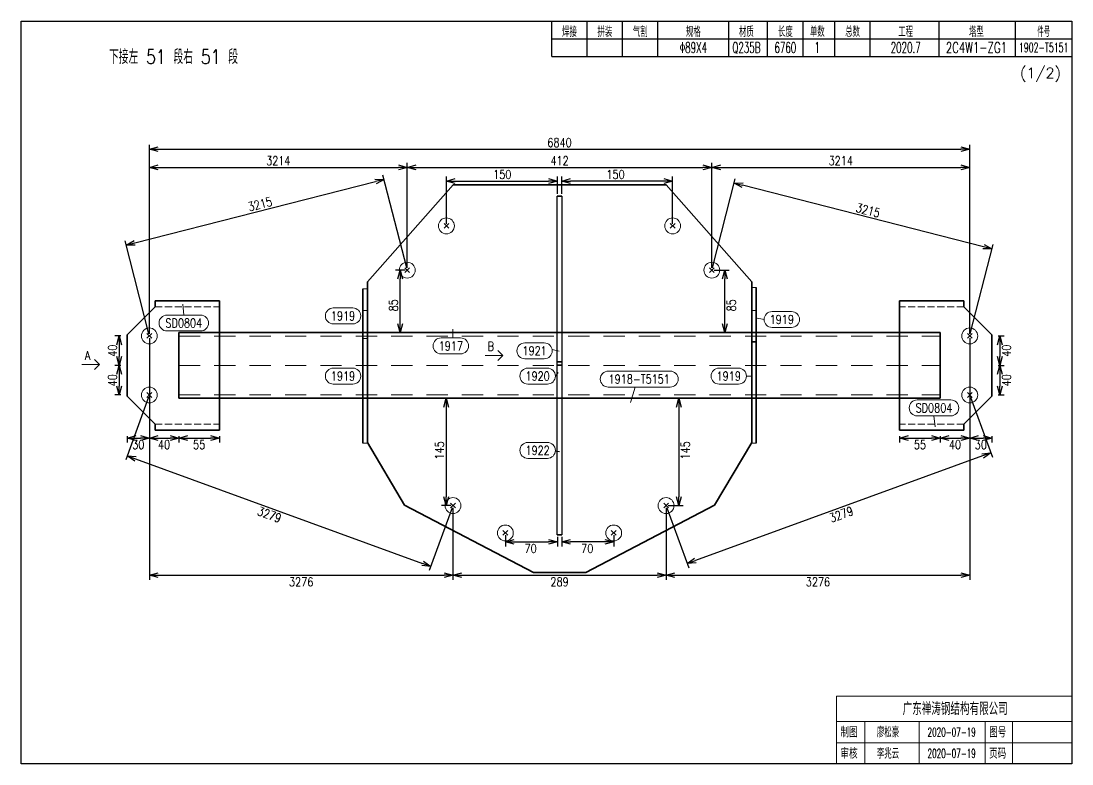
# Model space of a CAD drawing. Extents: x 154981 to 165753, y -86801 to -82885.
# Drawn here: x 156707.1 to 157004.1, y -84356.7 to -84146.7 of the extents above; entities that cross this region are included whole.
import ezdxf
from ezdxf.enums import TextEntityAlignment as Align

# ---------------------------------------------------------------- set-up
doc = ezdxf.new("R2010")
doc.units = 0
doc.header["$MEASUREMENT"] = 0
doc.linetypes.add('虚线', pattern=[2.75, 2, -0.75])
doc.linetypes.add('长虚线', pattern=[10, 6, -4])
doc.layers.get('0').update_dxf_attribs({"linetype": 'CONTINUOUS', "lineweight": 25})
doc.layers.get('Defpoints').update_dxf_attribs({"linetype": 'CONTINUOUS'})
doc.layers.add('4', color=7, linetype='CONTINUOUS', lineweight=25)
doc.layers.add('5', color=7, linetype='CONTINUOUS', lineweight=25)
doc.styles.add('DimFont', font='simplex.shx', dxfattribs={"width": 0.8, "bigfont": 'gbhzfs.shx'})
doc.styles.get("Standard").update_dxf_attribs({"font": 'simplex.shx', "width": 0.7, "height": 3, "bigfont": 'gbhzfs.shx'})
doc.dimstyles.new('DHDxfDimStyleOpen30', dxfattribs={"dimtxt": 2.5, "dimasz": 2.5, "dimexe": 1.25, "dimexo": 0.625, "dimtad": 2, "dimtxsty": 'DimFont', "dimblk": 'OPEN30', "dimblk1": 'OPEN30', "dimblk2": 'OPEN30', "dimcen": 2.5, "dimadec": 0, "dimazin": 0, "dimtfac": 1, "dimtmove": 0, "dimatfit": 3, "dimfxl": 0, "dimarcsym": 0})

# ---------------------------------------------------------------- blocks, each defined once
blk = doc.blocks.new('_OPEN30')
at = {"color": 0, "linetype": 'ByBlock', "lineweight": -2}
for p, q in [((-1, 0.27), (0, 0)), ((0, 0), (-1, -0.27)), ((0, 0), (-1, 0))]:
    blk.add_line(p, q, dxfattribs=at)
blk = doc.blocks.new('*D266')
at = {"layer": '5', "color": 3, "linetype": 'Continuous', "lineweight": -2}
for p, q in [((156859.93, -84292.51), (156859.93, -84295.15)), ((156872.11, -84293.9), (156862.43, -84293.9)), ((156874.61, -84291.99), (156874.61, -84295.15))]:
    blk.add_line(p, q, dxfattribs=at)
at = {"layer": 'Defpoints', "color": 0, "linetype": 'Continuous'}
for p in [(156874.61, -84291.36), (156859.93, -84291.89), (156859.93, -84293.9)]:
    blk.add_point(p, dxfattribs=at)
at = {"layer": '5', "color": 3, "linetype": 'Continuous', "lineweight": -2, "xscale": 2.5, "yscale": 2.5, "zscale": 2.5, "rotation": 180}
blk.add_blockref('_OPEN30', (156859.93, -84293.9), dxfattribs=at)
at = {"layer": '5', "color": 3, "linetype": 'Continuous', "lineweight": -2, "xscale": 2.5, "yscale": 2.5, "zscale": 2.5}
blk.add_blockref('_OPEN30', (156874.61, -84293.9), dxfattribs=at)
at = {"layer": '5', "color": 6, "linetype": 'Continuous', "lineweight": 18, "insert": (156867.12, -84295.78), "char_height": 2.5, "attachment_point": 5, "line_spacing_factor": 0.6, "style": 'DimFont'}
blk.add_mtext('70', dxfattribs=at)
blk = doc.blocks.new('*D267')
at = {"layer": '5', "color": 3, "linetype": 'Continuous', "lineweight": -2}
for p, q in [((156843.99, -84291.99), (156843.99, -84295.15)), ((156846.49, -84293.9), (156856.18, -84293.9)), ((156858.68, -84292.51), (156858.68, -84295.15))]:
    blk.add_line(p, q, dxfattribs=at)
at = {"layer": 'Defpoints', "color": 0, "linetype": 'Continuous'}
for p in [(156843.99, -84291.36), (156858.68, -84291.89), (156858.68, -84293.9)]:
    blk.add_point(p, dxfattribs=at)
at = {"layer": '5', "color": 3, "linetype": 'Continuous', "lineweight": -2, "xscale": 2.5, "yscale": 2.5, "zscale": 2.5, "rotation": 180}
blk.add_blockref('_OPEN30', (156843.99, -84293.9), dxfattribs=at)
at = {"layer": '5', "color": 3, "linetype": 'Continuous', "lineweight": -2, "xscale": 2.5, "yscale": 2.5, "zscale": 2.5}
blk.add_blockref('_OPEN30', (156858.68, -84293.9), dxfattribs=at)
at = {"layer": '5', "color": 6, "linetype": 'Continuous', "lineweight": 18, "insert": (156851.12, -84295.78), "char_height": 2.5, "attachment_point": 5, "line_spacing_factor": 0.6, "style": 'DimFont'}
blk.add_mtext('70', dxfattribs=at)
blk = doc.blocks.new('*D268')
at = {"layer": '5', "color": 3, "linetype": 'Continuous', "lineweight": -2}
for p, q in [((156859.93, -84195.54), (156859.93, -84190.65)), ((156888.77, -84191.9), (156862.43, -84191.9)), ((156891.27, -84203.95), (156891.27, -84190.65))]:
    blk.add_line(p, q, dxfattribs=at)
at = {"layer": 'Defpoints', "color": 0, "linetype": 'Continuous'}
for p in [(156859.93, -84191.9), (156859.93, -84196.17), (156891.27, -84204.58)]:
    blk.add_point(p, dxfattribs=at)
at = {"layer": '5', "color": 3, "linetype": 'Continuous', "lineweight": -2, "xscale": 2.5, "yscale": 2.5, "zscale": 2.5, "rotation": 180}
blk.add_blockref('_OPEN30', (156859.93, -84191.9), dxfattribs=at)
at = {"layer": '5', "color": 3, "linetype": 'Continuous', "lineweight": -2, "xscale": 2.5, "yscale": 2.5, "zscale": 2.5}
blk.add_blockref('_OPEN30', (156891.27, -84191.9), dxfattribs=at)
at = {"layer": '5', "color": 6, "linetype": 'Continuous', "lineweight": 18, "insert": (156875.12, -84190.03), "char_height": 2.5, "attachment_point": 5, "line_spacing_factor": 0.6, "style": 'DimFont'}
blk.add_mtext('150', dxfattribs=at)
blk = doc.blocks.new('*D269')
at = {"layer": '5', "color": 3, "linetype": 'Continuous', "lineweight": -2}
for p, q in [((156827.33, -84203.95), (156827.33, -84190.65)), ((156829.83, -84191.9), (156856.18, -84191.9)), ((156858.68, -84195.54), (156858.68, -84190.65))]:
    blk.add_line(p, q, dxfattribs=at)
at = {"layer": 'Defpoints', "color": 0, "linetype": 'Continuous'}
for p in [(156858.68, -84191.9), (156858.68, -84196.17), (156827.33, -84204.58)]:
    blk.add_point(p, dxfattribs=at)
at = {"layer": '5', "color": 3, "linetype": 'Continuous', "lineweight": -2, "xscale": 2.5, "yscale": 2.5, "zscale": 2.5, "rotation": 180}
blk.add_blockref('_OPEN30', (156827.33, -84191.9), dxfattribs=at)
at = {"layer": '5', "color": 3, "linetype": 'Continuous', "lineweight": -2, "xscale": 2.5, "yscale": 2.5, "zscale": 2.5}
blk.add_blockref('_OPEN30', (156858.68, -84191.9), dxfattribs=at)
at = {"layer": '5', "color": 6, "linetype": 'Continuous', "lineweight": 18, "insert": (156843.12, -84190.03), "char_height": 2.5, "attachment_point": 5, "line_spacing_factor": 0.6, "style": 'DimFont'}
blk.add_mtext('150', dxfattribs=at)
blk = doc.blocks.new('*D270')
at = {"layer": '5', "color": 3, "linetype": 'Continuous', "lineweight": -2}
for p, q in [((156902.34, -84216.46), (156902.34, -84186.78)), ((156975.22, -84235.05), (156975.22, -84186.78)), ((156904.84, -84188.03), (156972.72, -84188.03))]:
    blk.add_line(p, q, dxfattribs=at)
at = {"layer": 'Defpoints', "color": 0, "linetype": 'Continuous'}
for p in [(156975.22, -84188.03), (156902.34, -84217.08), (156975.22, -84235.68)]:
    blk.add_point(p, dxfattribs=at)
at = {"layer": '5', "color": 3, "linetype": 'Continuous', "lineweight": -2, "xscale": 2.5, "yscale": 2.5, "zscale": 2.5, "rotation": 180}
blk.add_blockref('_OPEN30', (156902.34, -84188.03), dxfattribs=at)
at = {"layer": '5', "color": 3, "linetype": 'Continuous', "lineweight": -2, "xscale": 2.5, "yscale": 2.5, "zscale": 2.5}
blk.add_blockref('_OPEN30', (156975.22, -84188.03), dxfattribs=at)
at = {"layer": '5', "color": 6, "linetype": 'Continuous', "lineweight": 18, "insert": (156938.78, -84186.15), "char_height": 2.5, "attachment_point": 5, "line_spacing_factor": 0.6, "style": 'DimFont'}
blk.add_mtext('3214', dxfattribs=at)
blk = doc.blocks.new('*D271')
at = {"layer": '5', "color": 3, "linetype": 'Continuous', "lineweight": -2}
for p, q in [((156816.26, -84216.46), (156816.26, -84186.78)), ((156902.34, -84216.46), (156902.34, -84186.78)), ((156818.76, -84188.03), (156899.84, -84188.03))]:
    blk.add_line(p, q, dxfattribs=at)
at = {"layer": 'Defpoints', "color": 0, "linetype": 'Continuous'}
for p in [(156902.34, -84188.03), (156816.26, -84217.08), (156902.34, -84217.08)]:
    blk.add_point(p, dxfattribs=at)
at = {"layer": '5', "color": 3, "linetype": 'Continuous', "lineweight": -2, "xscale": 2.5, "yscale": 2.5, "zscale": 2.5, "rotation": 180}
blk.add_blockref('_OPEN30', (156816.26, -84188.03), dxfattribs=at)
at = {"layer": '5', "color": 3, "linetype": 'Continuous', "lineweight": -2, "xscale": 2.5, "yscale": 2.5, "zscale": 2.5}
blk.add_blockref('_OPEN30', (156902.34, -84188.03), dxfattribs=at)
at = {"layer": '5', "color": 6, "linetype": 'Continuous', "lineweight": 18, "insert": (156859.3, -84186.15), "char_height": 2.5, "attachment_point": 5, "line_spacing_factor": 0.6, "style": 'DimFont'}
blk.add_mtext('412', dxfattribs=at)
blk = doc.blocks.new('*D272')
at = {"layer": '5', "color": 3, "linetype": 'Continuous', "lineweight": -2}
for p, q in [((156743.38, -84235.05), (156743.38, -84186.78)), ((156816.26, -84216.46), (156816.26, -84186.78)), ((156745.88, -84188.03), (156813.76, -84188.03))]:
    blk.add_line(p, q, dxfattribs=at)
at = {"layer": 'Defpoints', "color": 0, "linetype": 'Continuous'}
for p in [(156816.26, -84188.03), (156816.26, -84217.08), (156743.38, -84235.68)]:
    blk.add_point(p, dxfattribs=at)
at = {"layer": '5', "color": 3, "linetype": 'Continuous', "lineweight": -2, "xscale": 2.5, "yscale": 2.5, "zscale": 2.5, "rotation": 180}
blk.add_blockref('_OPEN30', (156743.38, -84188.03), dxfattribs=at)
at = {"layer": '5', "color": 3, "linetype": 'Continuous', "lineweight": -2, "xscale": 2.5, "yscale": 2.5, "zscale": 2.5}
blk.add_blockref('_OPEN30', (156816.26, -84188.03), dxfattribs=at)
at = {"layer": '5', "color": 6, "linetype": 'Continuous', "lineweight": 18, "insert": (156779.82, -84186.15), "char_height": 2.5, "attachment_point": 5, "line_spacing_factor": 0.6, "style": 'DimFont'}
blk.add_mtext('3214', dxfattribs=at)
blk = doc.blocks.new('*D273')
at = {"layer": '5', "color": 3, "linetype": 'Continuous', "lineweight": -2}
for p, q in [((156975.22, -84236.3), (156975.22, -84304.57)), ((156889.41, -84284.26), (156889.41, -84304.57)), ((156891.91, -84303.32), (156972.72, -84303.32))]:
    blk.add_line(p, q, dxfattribs=at)
at = {"layer": 'Defpoints', "color": 0, "linetype": 'Continuous'}
for p in [(156975.22, -84235.68), (156889.41, -84283.63), (156975.22, -84303.32)]:
    blk.add_point(p, dxfattribs=at)
at = {"layer": '5', "color": 3, "linetype": 'Continuous', "lineweight": -2, "xscale": 2.5, "yscale": 2.5, "zscale": 2.5, "rotation": 180}
blk.add_blockref('_OPEN30', (156889.41, -84303.32), dxfattribs=at)
at = {"layer": '5', "color": 3, "linetype": 'Continuous', "lineweight": -2, "xscale": 2.5, "yscale": 2.5, "zscale": 2.5}
blk.add_blockref('_OPEN30', (156975.22, -84303.32), dxfattribs=at)
at = {"layer": '5', "color": 6, "linetype": 'Continuous', "lineweight": 18, "insert": (156932.32, -84305.19), "char_height": 2.5, "attachment_point": 5, "line_spacing_factor": 0.6, "style": 'DimFont'}
blk.add_mtext('3276', dxfattribs=at)
blk = doc.blocks.new('*D274')
at = {"layer": '5', "color": 3, "linetype": 'Continuous', "lineweight": -2}
for p, q in [((156829.19, -84284.26), (156829.19, -84304.57)), ((156889.41, -84284.26), (156889.41, -84304.57)), ((156831.69, -84303.32), (156886.91, -84303.32))]:
    blk.add_line(p, q, dxfattribs=at)
at = {"layer": 'Defpoints', "color": 0, "linetype": 'Continuous'}
for p in [(156829.19, -84283.63), (156889.41, -84283.63), (156889.41, -84303.32)]:
    blk.add_point(p, dxfattribs=at)
at = {"layer": '5', "color": 3, "linetype": 'Continuous', "lineweight": -2, "xscale": 2.5, "yscale": 2.5, "zscale": 2.5, "rotation": 180}
blk.add_blockref('_OPEN30', (156829.19, -84303.32), dxfattribs=at)
at = {"layer": '5', "color": 3, "linetype": 'Continuous', "lineweight": -2, "xscale": 2.5, "yscale": 2.5, "zscale": 2.5}
blk.add_blockref('_OPEN30', (156889.41, -84303.32), dxfattribs=at)
at = {"layer": '5', "color": 6, "linetype": 'Continuous', "lineweight": 18, "insert": (156859.3, -84305.19), "char_height": 2.5, "attachment_point": 5, "line_spacing_factor": 0.6, "style": 'DimFont'}
blk.add_mtext('289', dxfattribs=at)
blk = doc.blocks.new('*D275')
at = {"layer": '5', "color": 3, "linetype": 'Continuous', "lineweight": -2}
for p, q in [((156743.38, -84236.3), (156743.38, -84304.57)), ((156829.19, -84284.26), (156829.19, -84304.57)), ((156745.88, -84303.32), (156826.69, -84303.32))]:
    blk.add_line(p, q, dxfattribs=at)
at = {"layer": 'Defpoints', "color": 0, "linetype": 'Continuous'}
for p in [(156743.38, -84235.68), (156829.19, -84283.63), (156829.19, -84303.32)]:
    blk.add_point(p, dxfattribs=at)
at = {"layer": '5', "color": 3, "linetype": 'Continuous', "lineweight": -2, "xscale": 2.5, "yscale": 2.5, "zscale": 2.5, "rotation": 180}
blk.add_blockref('_OPEN30', (156743.38, -84303.32), dxfattribs=at)
at = {"layer": '5', "color": 3, "linetype": 'Continuous', "lineweight": -2, "xscale": 2.5, "yscale": 2.5, "zscale": 2.5}
blk.add_blockref('_OPEN30', (156829.19, -84303.32), dxfattribs=at)
at = {"layer": '5', "color": 6, "linetype": 'Continuous', "lineweight": 18, "insert": (156786.29, -84305.19), "char_height": 2.5, "attachment_point": 5, "line_spacing_factor": 0.6, "style": 'DimFont'}
blk.add_mtext('3276', dxfattribs=at)
blk = doc.blocks.new('*D276')
at = {"layer": '5', "color": 3, "linetype": 'Continuous', "lineweight": -2}
for p, q in [((156743.38, -84235.05), (156743.38, -84181.65)), ((156975.22, -84235.05), (156975.22, -84181.65)), ((156745.88, -84182.9), (156972.72, -84182.9))]:
    blk.add_line(p, q, dxfattribs=at)
at = {"layer": 'Defpoints', "color": 0, "linetype": 'Continuous'}
for p in [(156975.22, -84182.9), (156743.38, -84235.68), (156975.22, -84235.68)]:
    blk.add_point(p, dxfattribs=at)
at = {"layer": '5', "color": 3, "linetype": 'Continuous', "lineweight": -2, "xscale": 2.5, "yscale": 2.5, "zscale": 2.5, "rotation": 180}
blk.add_blockref('_OPEN30', (156743.38, -84182.9), dxfattribs=at)
at = {"layer": '5', "color": 3, "linetype": 'Continuous', "lineweight": -2, "xscale": 2.5, "yscale": 2.5, "zscale": 2.5}
blk.add_blockref('_OPEN30', (156975.22, -84182.9), dxfattribs=at)
at = {"layer": '5', "color": 6, "linetype": 'Continuous', "lineweight": 18, "insert": (156859.3, -84181.03), "char_height": 2.5, "attachment_point": 5, "line_spacing_factor": 0.6, "style": 'DimFont'}
blk.add_mtext('6840', dxfattribs=at)
blk = doc.blocks.new('*D277')
at = {"layer": '5', "color": 3, "linetype": 'Continuous', "lineweight": -2}
for p, q in [((156902.97, -84217.08), (156907.24, -84217.08)), ((156905.99, -84232.24), (156905.99, -84219.58)), ((156902.97, -84234.74), (156907.24, -84234.74))]:
    blk.add_line(p, q, dxfattribs=at)
at = {"layer": 'Defpoints', "color": 0, "linetype": 'Continuous'}
for p in [(156902.34, -84217.08), (156905.99, -84217.08), (156902.34, -84234.74)]:
    blk.add_point(p, dxfattribs=at)
at = {"layer": '5', "color": 3, "linetype": 'Continuous', "lineweight": -2, "xscale": 2.5, "yscale": 2.5, "zscale": 2.5}
for p, rotation in [((156905.99, -84217.08), 90), ((156905.99, -84234.74), 270)]:
    blk.add_blockref('_OPEN30', p, dxfattribs=dict(at, rotation=rotation))
at = {"layer": '5', "color": 6, "linetype": 'Continuous', "lineweight": 18, "insert": (156907.87, -84227.03), "char_height": 2.5, "attachment_point": 5, "rotation": 90, "line_spacing_factor": 0.6, "style": 'DimFont'}
blk.add_mtext('85', dxfattribs=at)
blk = doc.blocks.new('*D278')
at = {"layer": '5', "color": 3, "linetype": 'Continuous', "lineweight": -2}
for p, q in [((156815.64, -84217.08), (156812.99, -84217.08)), ((156814.24, -84232.24), (156814.24, -84219.58)), ((156815.64, -84234.74), (156812.99, -84234.74))]:
    blk.add_line(p, q, dxfattribs=at)
at = {"layer": 'Defpoints', "color": 0, "linetype": 'Continuous'}
for p in [(156814.24, -84217.08), (156816.26, -84217.08), (156816.26, -84234.74)]:
    blk.add_point(p, dxfattribs=at)
at = {"layer": '5', "color": 3, "linetype": 'Continuous', "lineweight": -2, "xscale": 2.5, "yscale": 2.5, "zscale": 2.5}
for p, rotation in [((156814.24, -84217.08), 90), ((156814.24, -84234.74), 270)]:
    blk.add_blockref('_OPEN30', p, dxfattribs=dict(at, rotation=rotation))
at = {"layer": '5', "color": 6, "linetype": 'Continuous', "lineweight": 18, "insert": (156812.37, -84227.03), "char_height": 2.5, "attachment_point": 5, "rotation": 90, "line_spacing_factor": 0.6, "style": 'DimFont'}
blk.add_mtext('85', dxfattribs=at)
blk = doc.blocks.new('*D279')
at = {"layer": '5', "color": 3, "linetype": 'Continuous', "lineweight": -2}
for p, q in [((156890.03, -84253.31), (156894.24, -84253.31)), ((156892.99, -84255.81), (156892.99, -84281.13)), ((156890.03, -84283.63), (156894.24, -84283.63))]:
    blk.add_line(p, q, dxfattribs=at)
at = {"layer": 'Defpoints', "color": 0, "linetype": 'Continuous'}
for p in [(156889.41, -84253.31), (156889.41, -84283.63), (156892.99, -84283.63)]:
    blk.add_point(p, dxfattribs=at)
at = {"layer": '5', "color": 3, "linetype": 'Continuous', "lineweight": -2, "xscale": 2.5, "yscale": 2.5, "zscale": 2.5}
for p, rotation in [((156892.99, -84253.31), 90), ((156892.99, -84283.63), 270)]:
    blk.add_blockref('_OPEN30', p, dxfattribs=dict(at, rotation=rotation))
at = {"layer": '5', "color": 6, "linetype": 'Continuous', "lineweight": 18, "insert": (156894.87, -84268.03), "char_height": 2.5, "attachment_point": 5, "rotation": 90, "line_spacing_factor": 0.6, "style": 'DimFont'}
blk.add_mtext('145', dxfattribs=at)
blk = doc.blocks.new('*D280')
at = {"layer": '5', "color": 3, "linetype": 'Continuous', "lineweight": -2}
for p, q in [((156828.57, -84253.31), (156825.99, -84253.31)), ((156827.24, -84255.81), (156827.24, -84281.13)), ((156828.57, -84283.63), (156825.99, -84283.63))]:
    blk.add_line(p, q, dxfattribs=at)
at = {"layer": 'Defpoints', "color": 0, "linetype": 'Continuous'}
for p in [(156829.19, -84253.31), (156827.24, -84283.63), (156829.19, -84283.63)]:
    blk.add_point(p, dxfattribs=at)
at = {"layer": '5', "color": 3, "linetype": 'Continuous', "lineweight": -2, "xscale": 2.5, "yscale": 2.5, "zscale": 2.5}
for p, rotation in [((156827.24, -84253.31), 90), ((156827.24, -84283.63), 270)]:
    blk.add_blockref('_OPEN30', p, dxfattribs=dict(at, rotation=rotation))
at = {"layer": '5', "color": 6, "linetype": 'Continuous', "lineweight": 18, "insert": (156825.37, -84268.03), "char_height": 2.5, "attachment_point": 5, "rotation": 90, "line_spacing_factor": 0.6, "style": 'DimFont'}
blk.add_mtext('145', dxfattribs=at)
blk = doc.blocks.new('*D281')
at = {"layer": '5', "color": 3, "linetype": 'Continuous', "lineweight": -2}
for p, q in [((156902.49, -84216.47), (156908.93, -84191.26)), ((156979.08, -84210.45), (156911.04, -84193.09)), ((156975.38, -84235.07), (156981.81, -84209.85))]:
    blk.add_line(p, q, dxfattribs=at)
at = {"layer": 'Defpoints', "color": 0, "linetype": 'Continuous'}
for p in [(156908.62, -84192.47), (156902.34, -84217.08), (156975.22, -84235.68)]:
    blk.add_point(p, dxfattribs=at)
at = {"layer": '5', "color": 3, "linetype": 'Continuous', "lineweight": -2, "xscale": 2.5, "yscale": 2.5, "zscale": 2.5}
for p, rotation in [((156908.62, -84192.47), 165.6848099694068), ((156981.51, -84211.07), 345.6848099694068)]:
    blk.add_blockref('_OPEN30', p, dxfattribs=dict(at, rotation=rotation))
at = {"layer": '5', "color": 6, "linetype": 'Continuous', "lineweight": 18, "insert": (156946.48, -84200.19), "char_height": 2.5, "attachment_point": 5, "rotation": 345.6848, "line_spacing_factor": 0.6, "style": 'DimFont'}
blk.add_mtext('3215', dxfattribs=at)
blk = doc.blocks.new('*D282')
at = {"layer": '5', "color": 3, "linetype": 'Continuous', "lineweight": -2}
for p, q in [((156816.11, -84216.47), (156809.4, -84190.21)), ((156739.25, -84209.4), (156807.29, -84192.04)), ((156743.22, -84235.07), (156736.52, -84208.81))]:
    blk.add_line(p, q, dxfattribs=at)
at = {"layer": 'Defpoints', "color": 0, "linetype": 'Continuous'}
for p in [(156809.71, -84191.42), (156816.26, -84217.08), (156743.38, -84235.68)]:
    blk.add_point(p, dxfattribs=at)
at = {"layer": '5', "color": 3, "linetype": 'Continuous', "lineweight": -2, "xscale": 2.5, "yscale": 2.5, "zscale": 2.5}
for p, rotation in [((156809.71, -84191.42), 14.31519003059317), ((156736.83, -84210.02), 194.3151900305931)]:
    blk.add_blockref('_OPEN30', p, dxfattribs=dict(at, rotation=rotation))
at = {"layer": '5', "color": 6, "linetype": 'Continuous', "lineweight": 18, "insert": (156774.66, -84198.43), "char_height": 2.5, "attachment_point": 5, "rotation": 14.3152, "line_spacing_factor": 0.6, "style": 'DimFont'}
blk.add_mtext('3215', dxfattribs=at)
blk = doc.blocks.new('*D283')
at = {"layer": '5', "color": 3, "linetype": 'Continuous', "lineweight": -2}
for p, q in [((156975.44, -84252.96), (156981.62, -84269.92)), ((156978.84, -84269.61), (156897.72, -84299.15)), ((156889.62, -84284.22), (156895.8, -84301.18))]:
    blk.add_line(p, q, dxfattribs=at)
at = {"layer": 'Defpoints', "color": 0, "linetype": 'Continuous'}
for p in [(156975.22, -84252.37), (156889.41, -84283.63), (156895.37, -84300.01)]:
    blk.add_point(p, dxfattribs=at)
at = {"layer": '5', "color": 3, "linetype": 'Continuous', "lineweight": -2, "xscale": 2.5, "yscale": 2.5, "zscale": 2.5}
for p, rotation in [((156981.19, -84268.75), 20.01357525390436), ((156895.37, -84300.01), 200.0135752539043)]:
    blk.add_blockref('_OPEN30', p, dxfattribs=dict(at, rotation=rotation))
at = {"layer": '5', "color": 6, "linetype": 'Continuous', "lineweight": 18, "insert": (156938.93, -84286.14), "char_height": 2.5, "attachment_point": 5, "rotation": 20.0136, "line_spacing_factor": 0.6, "style": 'DimFont'}
blk.add_mtext('3279', dxfattribs=at)
blk = doc.blocks.new('*D284')
at = {"layer": '5', "color": 3, "linetype": 'Continuous', "lineweight": -2}
for p, q in [((156743.16, -84252.96), (156736.69, -84270.74)), ((156739.47, -84270.42), (156820.58, -84299.96)), ((156828.98, -84284.22), (156822.5, -84302))]:
    blk.add_line(p, q, dxfattribs=at)
at = {"layer": 'Defpoints', "color": 0, "linetype": 'Continuous'}
for p in [(156743.38, -84252.37), (156829.19, -84283.63), (156822.93, -84300.82)]:
    blk.add_point(p, dxfattribs=at)
at = {"layer": '5', "color": 3, "linetype": 'Continuous', "lineweight": -2, "xscale": 2.5, "yscale": 2.5, "zscale": 2.5}
for p, rotation in [((156737.12, -84269.56), 159.9864247460956), ((156822.93, -84300.82), 339.9864247460956)]:
    blk.add_blockref('_OPEN30', p, dxfattribs=dict(at, rotation=rotation))
at = {"layer": '5', "color": 6, "linetype": 'Continuous', "lineweight": 18, "insert": (156777.31, -84286.2), "char_height": 2.5, "attachment_point": 5, "rotation": 339.9864, "line_spacing_factor": 0.6, "style": 'DimFont'}
blk.add_mtext('3279', dxfattribs=at)
blk = doc.blocks.new('板孔21.5')
at = {"layer": '5', "color": 7, "linetype": 'Continuous', "lineweight": 13}
for p, q in [((-0.3, -0.3), (0.3, 0.3)), ((0.3, -0.3), (-0.3, 0.3))]:
    blk.add_line(p, q, dxfattribs=at)
blk.add_circle((0, 0), 1, dxfattribs=at)
blk = doc.blocks.new('*D285')
at = {"layer": '5', "color": 3, "linetype": 'Continuous', "lineweight": -2}
for p, q in [((156983.24, -84244.03), (156984.99, -84244.03)), ((156983.74, -84246.53), (156983.74, -84249.87)), ((156983.24, -84252.37), (156984.99, -84252.37))]:
    blk.add_line(p, q, dxfattribs=at)
at = {"layer": 'Defpoints', "color": 0, "linetype": 'Continuous'}
for p in [(156982.61, -84244.03), (156982.61, -84252.37), (156983.74, -84252.37)]:
    blk.add_point(p, dxfattribs=at)
at = {"layer": '5', "color": 3, "linetype": 'Continuous', "lineweight": -2, "xscale": 2.5, "yscale": 2.5, "zscale": 2.5}
for p, rotation in [((156983.74, -84244.03), 90), ((156983.74, -84252.37), 270)]:
    blk.add_blockref('_OPEN30', p, dxfattribs=dict(at, rotation=rotation))
at = {"layer": '5', "color": 6, "linetype": 'Continuous', "lineweight": 18, "insert": (156985.61, -84248.2), "char_height": 2.5, "attachment_point": 5, "rotation": 90, "line_spacing_factor": 0.6, "style": 'DimFont'}
blk.add_mtext('40', dxfattribs=at)
blk = doc.blocks.new('*D286')
at = {"layer": '5', "color": 3, "linetype": 'Continuous', "lineweight": -2}
for p, q in [((156983.24, -84235.68), (156984.99, -84235.68)), ((156983.74, -84238.18), (156983.74, -84241.53)), ((156983.24, -84244.03), (156984.99, -84244.03))]:
    blk.add_line(p, q, dxfattribs=at)
at = {"layer": 'Defpoints', "color": 0, "linetype": 'Continuous'}
for p in [(156982.61, -84235.68), (156982.61, -84244.03), (156983.74, -84244.03)]:
    blk.add_point(p, dxfattribs=at)
at = {"layer": '5', "color": 3, "linetype": 'Continuous', "lineweight": -2, "xscale": 2.5, "yscale": 2.5, "zscale": 2.5}
for p, rotation in [((156983.74, -84235.68), 90), ((156983.74, -84244.03), 270)]:
    blk.add_blockref('_OPEN30', p, dxfattribs=dict(at, rotation=rotation))
at = {"layer": '5', "color": 6, "linetype": 'Continuous', "lineweight": 18, "insert": (156985.61, -84239.85), "char_height": 2.5, "attachment_point": 5, "rotation": 90, "line_spacing_factor": 0.6, "style": 'DimFont'}
blk.add_mtext('40', dxfattribs=at)
blk = doc.blocks.new('*D287')
at = {"layer": '5', "color": 3, "linetype": 'Continuous', "lineweight": -2}
for p, q in [((156975.22, -84264.04), (156975.22, -84265.79)), ((156977.72, -84264.54), (156978.99, -84264.54)), ((156981.49, -84264.04), (156981.49, -84265.79))]:
    blk.add_line(p, q, dxfattribs=at)
at = {"layer": 'Defpoints', "color": 0, "linetype": 'Continuous'}
for p in [(156975.22, -84263.41), (156981.49, -84263.41), (156981.49, -84264.54)]:
    blk.add_point(p, dxfattribs=at)
at = {"layer": '5', "color": 3, "linetype": 'Continuous', "lineweight": -2, "xscale": 2.5, "yscale": 2.5, "zscale": 2.5, "rotation": 180}
blk.add_blockref('_OPEN30', (156975.22, -84264.54), dxfattribs=at)
at = {"layer": '5', "color": 3, "linetype": 'Continuous', "lineweight": -2, "xscale": 2.5, "yscale": 2.5, "zscale": 2.5}
blk.add_blockref('_OPEN30', (156981.49, -84264.54), dxfattribs=at)
at = {"layer": '5', "color": 6, "linetype": 'Continuous', "lineweight": 18, "insert": (156978.36, -84266.41), "char_height": 2.5, "attachment_point": 5, "line_spacing_factor": 0.6, "style": 'DimFont'}
blk.add_mtext('30', dxfattribs=at)
blk = doc.blocks.new('*D288')
at = {"layer": '5', "color": 3, "linetype": 'Continuous', "lineweight": -2}
for p, q in [((156966.88, -84264.04), (156966.88, -84265.79)), ((156969.38, -84264.54), (156972.72, -84264.54)), ((156975.22, -84264.04), (156975.22, -84265.79))]:
    blk.add_line(p, q, dxfattribs=at)
at = {"layer": 'Defpoints', "color": 0, "linetype": 'Continuous'}
for p in [(156966.88, -84263.41), (156975.22, -84263.41), (156975.22, -84264.54)]:
    blk.add_point(p, dxfattribs=at)
at = {"layer": '5', "color": 3, "linetype": 'Continuous', "lineweight": -2, "xscale": 2.5, "yscale": 2.5, "zscale": 2.5, "rotation": 180}
blk.add_blockref('_OPEN30', (156966.88, -84264.54), dxfattribs=at)
at = {"layer": '5', "color": 3, "linetype": 'Continuous', "lineweight": -2, "xscale": 2.5, "yscale": 2.5, "zscale": 2.5}
blk.add_blockref('_OPEN30', (156975.22, -84264.54), dxfattribs=at)
at = {"layer": '5', "color": 6, "linetype": 'Continuous', "lineweight": 18, "insert": (156971.05, -84266.41), "char_height": 2.5, "attachment_point": 5, "line_spacing_factor": 0.6, "style": 'DimFont'}
blk.add_mtext('40', dxfattribs=at)
blk = doc.blocks.new('*D289')
at = {"layer": '5', "color": 3, "linetype": 'Continuous', "lineweight": -2}
for p, q in [((156955.4, -84264.04), (156955.4, -84265.79)), ((156957.9, -84264.54), (156964.38, -84264.54)), ((156966.88, -84264.04), (156966.88, -84265.79))]:
    blk.add_line(p, q, dxfattribs=at)
at = {"layer": 'Defpoints', "color": 0, "linetype": 'Continuous'}
for p in [(156955.4, -84263.41), (156966.88, -84263.41), (156966.88, -84264.54)]:
    blk.add_point(p, dxfattribs=at)
at = {"layer": '5', "color": 3, "linetype": 'Continuous', "lineweight": -2, "xscale": 2.5, "yscale": 2.5, "zscale": 2.5, "rotation": 180}
blk.add_blockref('_OPEN30', (156955.4, -84264.54), dxfattribs=at)
at = {"layer": '5', "color": 3, "linetype": 'Continuous', "lineweight": -2, "xscale": 2.5, "yscale": 2.5, "zscale": 2.5}
blk.add_blockref('_OPEN30', (156966.88, -84264.54), dxfattribs=at)
at = {"layer": '5', "color": 6, "linetype": 'Continuous', "lineweight": 18, "insert": (156961.14, -84266.41), "char_height": 2.5, "attachment_point": 5, "line_spacing_factor": 0.6, "style": 'DimFont'}
blk.add_mtext('55', dxfattribs=at)
blk = doc.blocks.new('*D290')
at = {"layer": '5', "color": 3, "linetype": 'Continuous', "lineweight": -2}
for p, q in [((156735.37, -84244.03), (156733.62, -84244.03)), ((156734.87, -84246.53), (156734.87, -84249.87)), ((156735.37, -84252.37), (156733.62, -84252.37))]:
    blk.add_line(p, q, dxfattribs=at)
at = {"layer": 'Defpoints', "color": 0, "linetype": 'Continuous'}
for p in [(156735.99, -84244.03), (156734.87, -84252.37), (156735.99, -84252.37)]:
    blk.add_point(p, dxfattribs=at)
at = {"layer": '5', "color": 3, "linetype": 'Continuous', "lineweight": -2, "xscale": 2.5, "yscale": 2.5, "zscale": 2.5}
for p, rotation in [((156734.87, -84244.03), 90), ((156734.87, -84252.37), 270)]:
    blk.add_blockref('_OPEN30', p, dxfattribs=dict(at, rotation=rotation))
at = {"layer": '5', "color": 6, "linetype": 'Continuous', "lineweight": 18, "insert": (156732.99, -84248.2), "char_height": 2.5, "attachment_point": 5, "rotation": 90, "line_spacing_factor": 0.6, "style": 'DimFont'}
blk.add_mtext('40', dxfattribs=at)
blk = doc.blocks.new('*D291')
at = {"layer": '5', "color": 3, "linetype": 'Continuous', "lineweight": -2}
for p, q in [((156735.37, -84235.68), (156733.62, -84235.68)), ((156734.87, -84238.18), (156734.87, -84241.53)), ((156735.37, -84244.03), (156733.62, -84244.03))]:
    blk.add_line(p, q, dxfattribs=at)
at = {"layer": 'Defpoints', "color": 0, "linetype": 'Continuous'}
for p in [(156735.99, -84235.68), (156734.87, -84244.03), (156735.99, -84244.03)]:
    blk.add_point(p, dxfattribs=at)
at = {"layer": '5', "color": 3, "linetype": 'Continuous', "lineweight": -2, "xscale": 2.5, "yscale": 2.5, "zscale": 2.5}
for p, rotation in [((156734.87, -84235.68), 90), ((156734.87, -84244.03), 270)]:
    blk.add_blockref('_OPEN30', p, dxfattribs=dict(at, rotation=rotation))
at = {"layer": '5', "color": 6, "linetype": 'Continuous', "lineweight": 18, "insert": (156732.99, -84239.85), "char_height": 2.5, "attachment_point": 5, "rotation": 90, "line_spacing_factor": 0.6, "style": 'DimFont'}
blk.add_mtext('40', dxfattribs=at)
blk = doc.blocks.new('*D292')
at = {"layer": '5', "color": 3, "linetype": 'Continuous', "lineweight": -2}
for p, q in [((156751.73, -84264.04), (156751.73, -84265.79)), ((156754.23, -84264.54), (156760.7, -84264.54)), ((156763.2, -84264.04), (156763.2, -84265.79))]:
    blk.add_line(p, q, dxfattribs=at)
at = {"layer": 'Defpoints', "color": 0, "linetype": 'Continuous'}
for p in [(156751.73, -84263.41), (156763.2, -84263.41), (156763.2, -84264.54)]:
    blk.add_point(p, dxfattribs=at)
at = {"layer": '5', "color": 3, "linetype": 'Continuous', "lineweight": -2, "xscale": 2.5, "yscale": 2.5, "zscale": 2.5, "rotation": 180}
blk.add_blockref('_OPEN30', (156751.73, -84264.54), dxfattribs=at)
at = {"layer": '5', "color": 3, "linetype": 'Continuous', "lineweight": -2, "xscale": 2.5, "yscale": 2.5, "zscale": 2.5}
blk.add_blockref('_OPEN30', (156763.2, -84264.54), dxfattribs=at)
at = {"layer": '5', "color": 6, "linetype": 'Continuous', "lineweight": 18, "insert": (156757.46, -84266.41), "char_height": 2.5, "attachment_point": 5, "line_spacing_factor": 0.6, "style": 'DimFont'}
blk.add_mtext('55', dxfattribs=at)
blk = doc.blocks.new('*D293')
at = {"layer": '5', "color": 3, "linetype": 'Continuous', "lineweight": -2}
for p, q in [((156743.38, -84264.04), (156743.38, -84265.79)), ((156745.88, -84264.54), (156749.23, -84264.54)), ((156751.73, -84264.04), (156751.73, -84265.79))]:
    blk.add_line(p, q, dxfattribs=at)
at = {"layer": 'Defpoints', "color": 0, "linetype": 'Continuous'}
for p in [(156743.38, -84263.41), (156751.73, -84263.41), (156751.73, -84264.54)]:
    blk.add_point(p, dxfattribs=at)
at = {"layer": '5', "color": 3, "linetype": 'Continuous', "lineweight": -2, "xscale": 2.5, "yscale": 2.5, "zscale": 2.5, "rotation": 180}
blk.add_blockref('_OPEN30', (156743.38, -84264.54), dxfattribs=at)
at = {"layer": '5', "color": 3, "linetype": 'Continuous', "lineweight": -2, "xscale": 2.5, "yscale": 2.5, "zscale": 2.5}
blk.add_blockref('_OPEN30', (156751.73, -84264.54), dxfattribs=at)
at = {"layer": '5', "color": 6, "linetype": 'Continuous', "lineweight": 18, "insert": (156747.55, -84266.41), "char_height": 2.5, "attachment_point": 5, "line_spacing_factor": 0.6, "style": 'DimFont'}
blk.add_mtext('40', dxfattribs=at)
blk = doc.blocks.new('*D294')
at = {"layer": '5', "color": 3, "linetype": 'Continuous', "lineweight": -2}
for p, q in [((156737.12, -84264.04), (156737.12, -84265.79)), ((156739.62, -84264.54), (156740.88, -84264.54)), ((156743.38, -84264.04), (156743.38, -84265.79))]:
    blk.add_line(p, q, dxfattribs=at)
at = {"layer": 'Defpoints', "color": 0, "linetype": 'Continuous'}
for p in [(156737.12, -84263.41), (156743.38, -84263.41), (156743.38, -84264.54)]:
    blk.add_point(p, dxfattribs=at)
at = {"layer": '5', "color": 3, "linetype": 'Continuous', "lineweight": -2, "xscale": 2.5, "yscale": 2.5, "zscale": 2.5, "rotation": 180}
blk.add_blockref('_OPEN30', (156737.12, -84264.54), dxfattribs=at)
at = {"layer": '5', "color": 3, "linetype": 'Continuous', "lineweight": -2, "xscale": 2.5, "yscale": 2.5, "zscale": 2.5}
blk.add_blockref('_OPEN30', (156743.38, -84264.54), dxfattribs=at)
at = {"layer": '5', "color": 6, "linetype": 'Continuous', "lineweight": 18, "insert": (156740.25, -84266.41), "char_height": 2.5, "attachment_point": 5, "line_spacing_factor": 0.6, "style": 'DimFont'}
blk.add_mtext('30', dxfattribs=at)
blk = doc.blocks.new('CTDHK')
at = {"color": 0, "linetype": 'Continuous'}
for p, q in [((0, 210), (297, 210)), ((0, 0), (0, 210)), ((297, 210), (297, 0)), ((297, 0), (0, 0))]:
    blk.add_line(p, q, dxfattribs=at)

msp = doc.modelspace()

# ---------------------------------------------------------------- linework, layer by layer
at = {"color": 3, "linetype": 'Continuous'}
msp.add_line((156858.15535, -84268.14009), (156859.24849, -84268.31391), dxfattribs=at)
msp.add_lwpolyline([(156858.67509, -84196.17), (156859.92729, -84196.17), (156859.92729, -84291.88546), (156858.67509, -84291.88546)], close=True, dxfattribs=at)
at = {"layer": '4', "color": 1, "linetype": 'Continuous', "lineweight": 25}
for p, q in [((156857.11666, -84156.66733), (156857.11666, -84146.66733)), ((156867.11666, -84156.66733), (156867.11666, -84146.66733)), ((156877.11666, -84156.66733), (156877.11666, -84146.66733)), ((156887.11666, -84156.66733), (156887.11666, -84146.66733)), ((156907.11666, -84156.66733), (156907.11666, -84146.66733)), ((156918.11666, -84156.66733), (156918.11666, -84146.66733)), ((156928.11666, -84156.66733), (156928.11666, -84146.66733)), ((156937.11666, -84156.66733), (156937.11666, -84146.66733)), ((156947.11666, -84156.66733), (156947.11666, -84146.66733)), ((156966.61666, -84156.66733), (156966.61666, -84146.66733)), ((156988.11666, -84156.66733), (156988.11666, -84146.66733)), ((156857.11666, -84151.66733), (157004.11666, -84151.66733)), ((156857.11666, -84156.66733), (157004.11666, -84156.66733))]:
    msp.add_line(p, q, dxfattribs=at)
at = {"layer": '4', "color": 1, "linetype": 'Continuous', "lineweight": 18}
for p, q in [((156937.61666, -84356.66733), (156937.61666, -84337.46733)), ((156937.61666, -84337.46733), (157004.11666, -84337.46733)), ((156937.61666, -84344.66733), (157004.11666, -84344.66733)), ((156945.61666, -84356.66733), (156945.61666, -84344.66733)), ((156960.91666, -84356.66733), (156960.91666, -84344.66733)), ((156979.61666, -84356.66733), (156979.61666, -84344.66733)), ((156987.31666, -84356.66733), (156987.31666, -84344.66733)), ((156937.61666, -84350.66733), (157004.11666, -84350.66733))]:
    msp.add_line(p, q, dxfattribs=at)
msp.add_lwpolyline([(156707.11666, -84146.66733), (156707.11666, -84356.66733), (157004.11666, -84356.66733), (157004.11666, -84146.66733)], close=True, dxfattribs=at)
at = {"layer": '5', "color": 7, "linetype": 'Continuous', "lineweight": 35}
for p, q in [((156805.00342, -84220.35405), (156829.20923, -84193.00487)), ((156829.20923, -84193.00487), (156889.39316, -84193.00487)), ((156889.39316, -84193.00487), (156913.59896, -84220.35405)), ((156858.67509, -84196.16557), (156859.92729, -84196.16557)), ((156803.75122, -84222.4037), (156803.75122, -84236.40147)), ((156805.00342, -84234.73968), (156805.00342, -84220.35405)), ((156805.00342, -84236.40147), (156805.00342, -84222.4037)), ((156913.59896, -84220.35405), (156913.59896, -84234.73968)), ((156913.59896, -84237.33008), (156913.59896, -84222.02658)), ((156914.85116, -84222.02658), (156914.85116, -84237.33008)), ((156745.0473, -84225.76554), (156763.20427, -84225.76554)), ((156745.0473, -84227.43515), (156745.0473, -84225.76554)), ((156763.20427, -84225.76554), (156763.20427, -84262.28819)), ((156955.39811, -84225.76554), (156973.55509, -84225.76554)), ((156955.39811, -84262.28819), (156955.39811, -84225.76554)), ((156973.55509, -84225.76554), (156973.55509, -84227.43515)), ((156737.11666, -84235.36578), (156745.0473, -84227.43515)), ((156803.75122, -84228.4458), (156803.75122, -84266.03004)), ((156805.00342, -84266.03004), (156805.00342, -84228.4458)), ((156913.59896, -84266.03004), (156913.59896, -84228.4458)), ((156914.85116, -84228.4458), (156914.85116, -84266.03004)), ((156973.55509, -84227.43515), (156981.48572, -84235.36578)), ((156751.72572, -84234.73968), (156966.87666, -84234.73968)), ((156751.72572, -84253.31406), (156751.72572, -84234.73968)), ((156913.59896, -84234.73968), (156805.00342, -84234.73968)), ((156966.87666, -84234.73968), (156966.87666, -84253.31406)), ((156737.11666, -84252.68795), (156737.11666, -84235.36578)), ((156914.85116, -84237.33008), (156913.59896, -84237.33008)), ((156981.48572, -84235.36578), (156981.48572, -84252.68795)), ((156805.00342, -84242.96298), (156805.00342, -84243.92693)), ((156859.92729, -84242.96298), (156858.67509, -84242.96298)), ((156858.67509, -84243.92693), (156859.92729, -84243.92693)), ((156913.59896, -84243.92693), (156913.59896, -84242.96298)), ((156745.0473, -84260.61859), (156737.11666, -84252.68795)), ((156981.48572, -84252.68795), (156973.55509, -84260.61859)), ((156966.87666, -84253.31406), (156751.72572, -84253.31406)), ((156805.00342, -84265.8361), (156805.00342, -84253.31406)), ((156805.00342, -84253.31406), (156913.59896, -84253.31406)), ((156913.59896, -84253.31406), (156913.59896, -84265.8361)), ((156745.0473, -84262.28819), (156745.0473, -84260.61859)), ((156973.55509, -84260.61859), (156973.55509, -84262.28819)), ((156763.20427, -84262.28819), (156745.0473, -84262.28819)), ((156973.55509, -84262.28819), (156955.39811, -84262.28819)), ((156815.47262, -84283.52842), (156805.00342, -84265.8361)), ((156913.59896, -84265.8361), (156903.12977, -84283.52842)), ((156851.91374, -84302.56551), (156815.47262, -84283.52842)), ((156903.12977, -84283.52842), (156866.68865, -84302.56551)), ((156859.92729, -84291.88675), (156858.67509, -84291.88675)), ((156866.68865, -84302.56551), (156851.91374, -84302.56551))]:
    msp.add_line(p, q, dxfattribs=at)
at = {"layer": '5', "color": 7, "linetype": '长虚线', "lineweight": 18}
for p, q in [((156858.67509, -84242.96298), (156858.67509, -84196.16557)), ((156858.67509, -84291.88546), (156858.67509, -84196.17)), ((156859.92729, -84196.16557), (156859.92729, -84242.96298)), ((156859.92729, -84196.17), (156859.92729, -84291.88546)), ((156751.72572, -84235.73968), (156966.87666, -84235.73968)), ((156858.67509, -84291.88675), (156858.67509, -84243.92693)), ((156859.92729, -84243.92693), (156859.92729, -84291.88675)), ((156751.72572, -84252.31406), (156966.87666, -84252.31406))]:
    msp.add_line(p, q, dxfattribs=at)
at = {"layer": '5', "color": 7, "linetype": '虚线', "lineweight": 18}
for p, q in [((156858.67509, -84196.17), (156859.92729, -84196.17)), ((156805.00342, -84222.4037), (156803.75122, -84222.4037)), ((156913.59896, -84222.02658), (156914.85116, -84222.02658)), ((156745.0473, -84227.43515), (156763.20427, -84227.43515)), ((156805.00342, -84228.4458), (156803.75122, -84228.4458)), ((156913.59896, -84228.4458), (156914.85116, -84228.4458)), ((156973.55509, -84227.43515), (156955.39811, -84227.43515)), ((156803.75122, -84236.40147), (156805.00342, -84236.40147)), ((156745.0473, -84260.61859), (156763.20427, -84260.61859)), ((156973.55509, -84260.61859), (156955.39811, -84260.61859)), ((156803.75122, -84266.03004), (156805.00342, -84266.03004)), ((156914.85116, -84266.03004), (156913.59896, -84266.03004)), ((156859.92729, -84291.88546), (156858.67509, -84291.88546))]:
    msp.add_line(p, q, dxfattribs=at)
at = {"layer": '5', "color": 3, "linetype": 'Continuous', "lineweight": 18}
for p, q in [((156752.82766, -84226.72287), (156753.11666, -84229.77687)), ((156795.36666, -84227.77687), (156800.86666, -84227.77687)), ((156919.36666, -84228.77687), (156924.86666, -84228.77687)), ((156748.36666, -84229.77687), (156757.86666, -84229.77687)), ((156914.64455, -84230.58185), (156917.11666, -84231.02687)), ((156748.36666, -84234.27687), (156757.86666, -84234.27687)), ((156795.36666, -84232.27687), (156800.86666, -84232.27687)), ((156829.19254, -84236.29502), (156829.14502, -84233.79502)), ((156919.36666, -84233.27687), (156924.86666, -84233.27687)), ((156825.82891, -84236.25499), (156831.32891, -84236.25499)), ((156849.50151, -84237.63735), (156855.00151, -84237.63735)), ((156825.82891, -84240.75499), (156831.32891, -84240.75499)), ((156859.21054, -84240.01336), (156857.24678, -84239.50064)), ((156849.50151, -84242.13735), (156855.00151, -84242.13735)), ((156795.36666, -84244.77687), (156800.86666, -84244.77687)), ((156850.36666, -84244.77687), (156855.86666, -84244.77687)), ((156858.87944, -84246.04797), (156858.11666, -84247.02687)), ((156873.07469, -84245.62338), (156890.57469, -84245.62338)), ((156904.36666, -84244.77687), (156909.86666, -84244.77687)), ((156795.36666, -84249.27687), (156800.86666, -84249.27687)), ((156850.36666, -84249.27687), (156855.86666, -84249.27687)), ((156904.36666, -84249.27687), (156909.86666, -84249.27687)), ((156913.80557, -84247.09652), (156912.11666, -84247.02687)), ((156873.07469, -84250.12338), (156890.57469, -84250.12338)), ((156879.37338, -84254.4615), (156880.64928, -84250.12338)), ((156960.36666, -84253.77687), (156969.86666, -84253.77687)), ((156960.36666, -84258.27687), (156969.86666, -84258.27687)), ((156965.42325, -84261.33635), (156965.11666, -84258.27687)), ((156850.36666, -84265.77687), (156855.86666, -84265.77687)), ((156850.36666, -84270.27687), (156855.86666, -84270.27687))]:
    msp.add_line(p, q, dxfattribs=at)
at = {"layer": '5', "color": 6, "linetype": 'Continuous', "lineweight": 13}
for p, q in [((156843.25118, -84241.16722), (156841.83696, -84239.75301)), ((156724.30862, -84243.75814), (156729.30862, -84243.75814)), ((156729.30862, -84243.75814), (156727.89441, -84242.34393)), ((156729.30862, -84243.75814), (156727.89441, -84245.17236)), ((156838.25118, -84241.16722), (156843.25118, -84241.16722)), ((156843.25118, -84241.16722), (156841.83696, -84242.58144))]:
    msp.add_line(p, q, dxfattribs=at)
at = {"layer": '5', "color": 56, "linetype": '长虚线', "lineweight": 18}
msp.add_line((156751.72572, -84244.02687), (156966.87666, -84244.02687), dxfattribs=at)
at = {"layer": '5', "color": 3, "linetype": 'Continuous', "lineweight": 18}
for centre, start, end in [((156795.36666, -84230.02687), 90, 270), ((156800.86666, -84230.02687), 270, 90), ((156919.36666, -84231.02687), 90, 270), ((156924.86666, -84231.02687), 270, 90), ((156748.36666, -84232.02687), 90, 270), ((156757.86666, -84232.02687), 270, 90), ((156825.82891, -84238.50499), 90, 270), ((156831.32891, -84238.50499), 270, 90), ((156849.50151, -84239.88735), 90, 270), ((156855.00151, -84239.88735), 270, 90), ((156795.36666, -84247.02687), 90, 270), ((156800.86666, -84247.02687), 270, 90), ((156850.36666, -84247.02687), 90, 270), ((156855.86666, -84247.02687), 270, 90), ((156873.07469, -84247.87338), 90, 270), ((156890.57469, -84247.87338), 270, 90), ((156904.36666, -84247.02687), 90, 270), ((156909.86666, -84247.02687), 270, 90), ((156960.36666, -84256.02687), 90, 270), ((156969.86666, -84256.02687), 270, 90), ((156850.36666, -84268.02687), 90, 270), ((156855.86666, -84268.02687), 270, 90)]:
    msp.add_arc(centre, 2.25, start, end, dxfattribs=at)

# ---------------------------------------------------------------- block references
at = {"color": 2, "linetype": 'Continuous'}
msp.add_blockref('CTDHK', (156707.11666, -84356.66733), dxfattribs=at)
at = {"layer": '5', "color": 7, "linetype": 'Continuous', "lineweight": 35, "xscale": -2.244000000006054, "yscale": 2.244000000006054, "zscale": 2.244, "rotation": 180}
for p in [(156827.32752, -84204.57779), (156891.27486, -84204.57779), (156816.26201, -84217.08027), (156902.34037, -84217.08027), (156743.37769, -84235.67883), (156975.22469, -84235.67883), (156743.37769, -84252.3749), (156975.22469, -84252.3749), (156829.19302, -84283.63215), (156889.40937, -84283.63215), (156843.99144, -84291.36295), (156874.61094, -84291.36295)]:
    msp.add_blockref('板孔21.5', p, dxfattribs=at)

# ---------------------------------------------------------------- texts
at = {"layer": '4', "color": 1, "linetype": 'Continuous', "lineweight": 25}
for s, width, p in [('焊接', 0.7, (156862.11666, -84149.66733)), ('拼装', 0.7, (156872.11666, -84149.66733)), ('气割', 0.7, (156882.11666, -84149.66733)), ('规格', 0.7, (156897.11666, -84149.66733)), ('材质', 0.7, (156912.11666, -84149.66733)), ('长度', 0.7, (156923.11666, -84149.66733)), ('单数', 0.7, (156932.11666, -84149.66733)), ('总数', 0.7, (156942.11666, -84149.66733)), ('工程', 0.7, (156957.11666, -84149.66733)), ('塔型', 0.7, (156977.11666, -84149.66733)), ('件号', 0.6, (156996.11666, -84149.66733)), ('Φ89X4', 0.6, (156897.11666, -84154.16733)), ('Q235B', 0.6, (156912.11666, -84154.16733)), ('6760', 0.6, (156923.11666, -84154.16733)), ('1', 0.6, (156932.11666, -84154.16733)), ('2020.7', 0.6, (156957.11666, -84154.16733)), ('2C4W1-ZG1', 0.7, (156977.11666, -84154.16733))]:
    msp.add_text(s, height=3, dxfattribs=dict(at, width=width)).set_placement(p, align=Align.MIDDLE_CENTER)
at = {"layer": '4', "color": 4, "linetype": 'Continuous', "lineweight": 25, "width": 0.6}
msp.add_text('1902-T5151', height=2.7, dxfattribs=at).set_placement((156996.11666, -84154.16733), align=Align.MIDDLE_CENTER)
at = {"layer": '4', "color": 2, "linetype": 'Continuous', "lineweight": 25}
msp.add_text('(1/2)', height=3, dxfattribs=at).set_placement((156995.21326, -84161.35901), align=Align.MIDDLE_CENTER)
at = {"layer": '4', "color": 1, "linetype": 'Continuous', "lineweight": 13}
msp.add_text('广东禅涛钢结构有限公司', height=3.6, dxfattribs=at).set_placement((156971.11666, -84341.06733), align=Align.MIDDLE_CENTER)
for s, height, width, p in [('制图', 3, 0.8, (156941.11666, -84347.66733)), ('廖松豪', 3, 0.7, (156952.11666, -84347.66733)), ('2020-07-19', 2.5, 0.6, (156970.11666, -84347.66733)), ('图号', 3, 0.8, (156983.11666, -84347.66733)), ('审核', 3, 0.8, (156941.11666, -84353.66733)), ('李兆云', 3, 0.7, (156952.11666, -84353.66733)), ('2020-07-19', 2.5, 0.6, (156970.11666, -84353.66733)), ('页码', 3, 0.8, (156983.11666, -84353.66733))]:
    msp.add_text(s, height=height, dxfattribs=dict(at, width=width)).set_placement(p, align=Align.MIDDLE_CENTER)
at = {"layer": '5', "color": 2, "linetype": 'Continuous', "lineweight": 18, "width": 0.8}
msp.add_text('下接左 51 段右 51 段', height=4.041576, dxfattribs=at).set_placement((156750.22283, -84154.76444), align=Align.TOP_CENTER)
at = {"layer": '5', "color": 6, "linetype": 'Continuous', "lineweight": 18, "width": 0.8}
for s, p in [('1919', (156798.11666, -84230.02687)), ('SD0804', (156753.11666, -84232.02687)), ('1919', (156922.11666, -84231.02687)), ('1917', (156828.57891, -84238.50499)), ('1921', (156852.25151, -84239.88735)), ('1919', (156798.11666, -84247.02687)), ('1920', (156853.11666, -84247.02687)), ('1918-T5151', (156881.82469, -84247.87338)), ('1919', (156907.11666, -84247.02687)), ('SD0804', (156965.11666, -84256.02687)), ('1922', (156853.11666, -84268.02687))]:
    msp.add_text(s, height=2.5, dxfattribs=at).set_placement(p, align=Align.MIDDLE_CENTER)
at = {"layer": '5', "color": 6, "linetype": 'Continuous', "lineweight": 13, "width": 0.8}
for s, p in [('B', (156839.88052, -84238.60025)), ('A', (156725.93796, -84241.19117))]:
    msp.add_text(s, height=2.5, dxfattribs=at).set_placement(p, align=Align.MIDDLE_CENTER)

# ---------------------------------------------------------------- dimensions: what is measured, and where the dimension line sits
at = {"layer": '5', "color": 3, "linetype": 'Continuous', "lineweight": 18}
for base, p1, p2, text, picture, middle in [((156975.22469, -84182.90187), (156743.37769, -84235.67883), (156975.22469, -84235.67883), '6840', '*D276', (156859.30119, -84182.90187)), ((156816.26201, -84188.02687), (156743.37769, -84235.67883), (156816.26201, -84217.08027), '3214', '*D272', (156779.81985, -84188.02687)), ((156902.34037, -84188.02687), (156816.26201, -84217.08027), (156902.34037, -84217.08027), '412', '*D271', (156859.30119, -84188.02687)), ((156975.22469, -84188.02687), (156902.34037, -84217.08027), (156975.22469, -84235.67883), '3214', '*D270', (156938.78253, -84188.02687)), ((156858.67509, -84191.90187), (156827.32752, -84204.57779), (156858.67509, -84196.16557), '150', '*D269', (156843.11666, -84191.90187)), ((156859.92729, -84191.90187), (156891.27486, -84204.57779), (156859.92729, -84196.16557), '150', '*D268', (156875.11666, -84191.90187)), ((156829.19302, -84303.31551), (156743.37769, -84235.67883), (156829.19302, -84283.63215), '3276', '*D275', (156786.28535, -84303.31551)), ((156975.22469, -84303.31551), (156889.40937, -84283.63215), (156975.22469, -84235.67883), '3276', '*D273', (156932.31703, -84303.31551)), ((156889.40937, -84303.31551), (156829.19302, -84283.63215), (156889.40937, -84283.63215), '289', '*D274', (156859.30119, -84303.31551)), ((156858.67509, -84293.90187), (156843.99144, -84291.36295), (156858.67509, -84291.88675), '70', '*D267', (156851.11666, -84293.90187)), ((156859.92729, -84293.90187), (156874.61094, -84291.36295), (156859.92729, -84291.88675), '70', '*D266', (156867.11666, -84293.90187))]:
    dim = msp.add_linear_dim(base=base, p1=p1, p2=p2, text=text, dimstyle='DHDxfDimStyleOpen30', override={"dimtxt": 2.5, "dimclrd": 3, "dimclre": 3, "dimclrt": 6}, dxfattribs=at)
    dim.commit()
    dim.dimension.update_dxf_attribs({"geometry": picture, "text_midpoint": middle, "dimtype": 160})
for base, p1, p2, angle, text, picture, middle in [((156809.71374, -84191.41879), (156743.37769, -84235.67883), (156816.26201, -84217.08027), 14.31519, '3215', '*D282', (156775.12046, -84200.24627)), ((156908.6212, -84192.46688), (156975.22469, -84235.67883), (156902.34037, -84217.08027), 165.68481, '3215', '*D281', (156946.01248, -84202.00836)), ((156814.24166, -84217.08027), (156816.26201, -84234.73968), (156816.26201, -84217.08027), 90, '85', '*D278', (156814.24166, -84227.02687)), ((156905.99166, -84217.08027), (156902.34037, -84234.73968), (156902.34037, -84217.08027), 90, '85', '*D277', (156905.99166, -84227.02687)), ((156822.93234, -84300.82054), (156743.37769, -84252.3749), (156829.19302, -84283.63215), 339.9864247, '3279', '*D284', (156777.95444, -84284.43785)), ((156895.37388, -84300.00745), (156975.22469, -84252.3749), (156889.40937, -84283.63215), 200.0135753, '3279', '*D283', (156938.29317, -84284.37459)), ((156827.24166, -84283.63215), (156829.19302, -84253.31406), (156829.19302, -84283.63215), 270, '145', '*D280', (156827.24166, -84268.02687)), ((156892.99166, -84283.63215), (156889.40937, -84253.31406), (156889.40937, -84283.63215), 270, '145', '*D279', (156892.99166, -84268.02687))]:
    dim = msp.add_linear_dim(base=base, p1=p1, p2=p2, angle=angle, text=text, dimstyle='DHDxfDimStyleOpen30', override={"dimtxt": 2.5, "dimclrd": 3, "dimclre": 3, "dimclrt": 6}, dxfattribs=at)
    dim.commit()
    dim.dimension.update_dxf_attribs({"geometry": picture, "text_midpoint": middle, "dimtype": 161})
at = {"layer": '5', "color": 6, "linetype": 'Continuous', "lineweight": 18}
for base, p1, p2, picture, middle in [((156734.86666, -84244.02687), (156735.99166, -84235.67883), (156735.99166, -84244.02687), '*D291', (156734.86666, -84239.85285)), ((156983.73572, -84244.02687), (156982.61072, -84235.67883), (156982.61072, -84244.02687), '*D286', (156983.73572, -84239.85285)), ((156734.86666, -84252.3749), (156735.99166, -84244.02687), (156735.99166, -84252.3749), '*D290', (156734.86666, -84248.20089)), ((156983.73572, -84252.3749), (156982.61072, -84244.02687), (156982.61072, -84252.3749), '*D285', (156983.73572, -84248.20089))]:
    dim = msp.add_linear_dim(base=base, p1=p1, p2=p2, angle=270, text='40', dimstyle='DHDxfDimStyleOpen30', override={"dimtxt": 2.5, "dimclrd": 3, "dimclre": 3, "dimclrt": 6}, dxfattribs=at)
    dim.commit()
    dim.dimension.update_dxf_attribs({"geometry": picture, "text_midpoint": middle, "dimtype": 160})
for base, p1, p2, text, picture, middle in [((156743.37769, -84264.53819), (156737.11666, -84263.41319), (156743.37769, -84263.41319), '30', '*D294', (156740.24718, -84264.53819)), ((156751.72572, -84264.53819), (156743.37769, -84263.41319), (156751.72572, -84263.41319), '40', '*D293', (156747.55171, -84264.53819)), ((156763.20427, -84264.53819), (156751.72572, -84263.41319), (156763.20427, -84263.41319), '55', '*D292', (156757.465, -84264.53819)), ((156966.87666, -84264.53819), (156955.39811, -84263.41319), (156966.87666, -84263.41319), '55', '*D289', (156961.13739, -84264.53819)), ((156975.22469, -84264.53819), (156966.87666, -84263.41319), (156975.22469, -84263.41319), '40', '*D288', (156971.05068, -84264.53819)), ((156981.48572, -84264.53819), (156975.22469, -84263.41319), (156981.48572, -84263.41319), '30', '*D287', (156978.35521, -84264.53819))]:
    dim = msp.add_linear_dim(base=base, p1=p1, p2=p2, text=text, dimstyle='DHDxfDimStyleOpen30', override={"dimtxt": 2.5, "dimclrd": 3, "dimclre": 3, "dimclrt": 6}, dxfattribs=at)
    dim.commit()
    dim.dimension.update_dxf_attribs({"geometry": picture, "text_midpoint": middle, "dimtype": 160})

doc.saveas('drawing.dxf')
